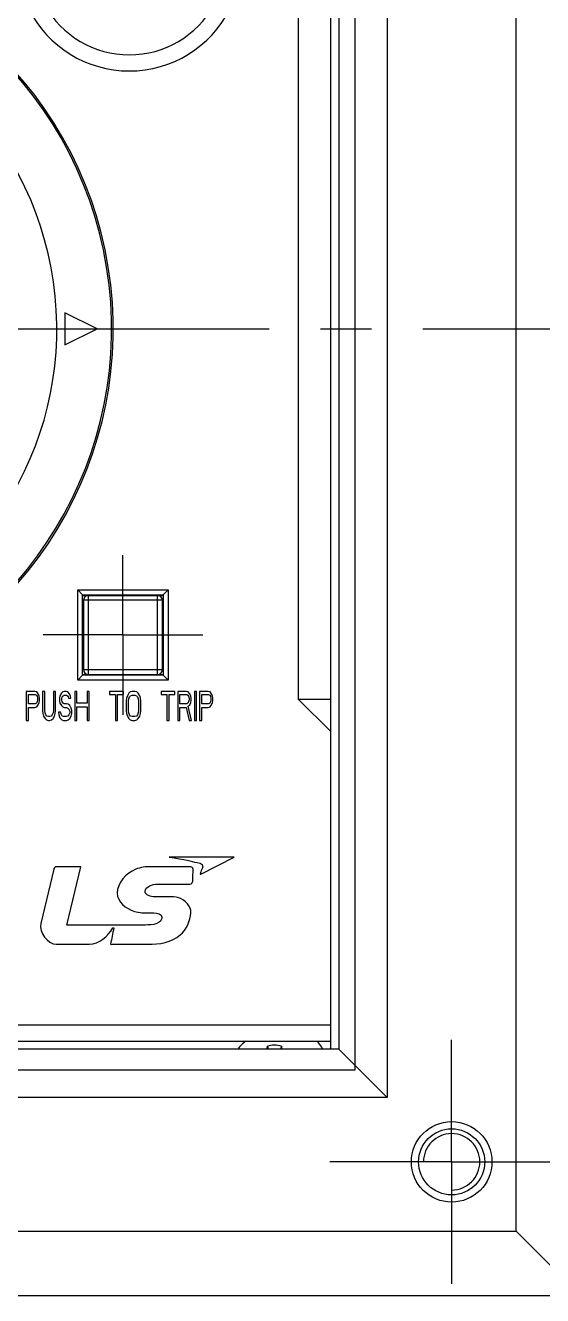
# Model space of a CAD drawing. Header units: millimetres. Extents: x -8980 to 16421, y 0 to 6237.
# Drawn here: x 3258.6 to 3290.7, y 3128.1 to 3206.9 of the extents above; entities that cross this region are included whole.
import ezdxf

# ---------------------------------------------------------------- set-up
doc = ezdxf.new("R2010")
doc.units = ezdxf.units.MM
doc.linetypes.add('CENTER2', pattern=[28.575, 19.05, -3.175, 3.175, -3.175])
doc.linetypes.add('HIDDEN2', pattern=[4.7625, 3.175, -1.5875])
for name, color, linetype in [('CE', 7, 'CENTER2'), ('D-HANDLE', 3, 'Continuous'), ('HI', 2, 'HIDDEN2')]:
    doc.layers.add(name, color=color, linetype=linetype)

# ---------------------------------------------------------------- blocks, each defined once
blk = doc.blocks.new('A$C42FF6926')
at = {"layer": 'CE', "ltscale": 15}
for q in [(45, -44.132), (37.432, -51.7), (45, -59.268), (52.568, -51.7)]:
    blk.add_line((45, -51.7), q, dxfattribs=at)
at = {"layer": 'D-HANDLE', "ltscale": 15}
for p, q in [((39, 46), (39, -46)), ((39, -46), (-39, -46))]:
    blk.add_line(p, q, dxfattribs=at)
blk.add_circle((45, -51.7), 2.5, dxfattribs=at)

msp = doc.modelspace()

# ---------------------------------------------------------------- linework, layer by layer
at = {"color": 1, "linetype": 'CENTER2'}
msp.add_line((2968.911, 3188.097, 0), (3292.032, 3188.097, 0), dxfattribs=at)
at = {"layer": 'CE', "ltscale": 15}
for p, q in [((3264.632, 3169.097, 0), (3264.632, 3174.05, 0)), ((3264.632, 3169.097, 0), (3259.68, 3169.097, 0)), ((3264.632, 3169.097, 0), (3269.585, 3169.097, 0)), ((3264.632, 3169.097, 0), (3264.632, 3164.145, 0)), ((3285.032, 3136.397, 0), (3285.032, 3141.548, 0)), ((3285.032, 3136.397, 0), (3279.882, 3136.397, 0)), ((3285.032, 3136.397, 0), (3290.182, 3136.397, 0)), ((3285.032, 3136.397, 0), (3285.032, 3131.247, 0))]:
    msp.add_line(p, q, dxfattribs=at)
at = {"layer": 'D-HANDLE', "ltscale": 15}
for p, q in [((3289.032, 3132.097, 0), (3289.032, 3244.097, 0)), ((3281.032, 3235.797, 0), (3281.032, 3140.397, 0)), ((3277.532, 3143.397, 0), (3277.532, 3232.797, 0)), ((3278.032, 3232.797, 0), (3278.032, 3143.397, 0)), ((3275.532, 3165.097, 0), (3275.532, 3211.097, 0)), ((3263.032, 3188.097, 0), (3261.032, 3189.097, 0)), ((3261.032, 3189.097, 0), (3261.032, 3187.097, 0)), ((3261.032, 3187.097, 0), (3263.032, 3188.097, 0)), ((3261.832, 3171.897, 0), (3267.432, 3171.897, 0)), ((3262.132, 3171.597, 0), (3261.832, 3171.897, 0)), ((3261.832, 3166.297, 0), (3261.832, 3171.897, 0)), ((3262.132, 3171.597, 0), (3267.132, 3171.597, 0)), ((3262.132, 3166.597, 0), (3262.132, 3171.597, 0)), ((3262.132, 3171.547, 0), (3267.132, 3171.547, 0)), ((3262.482, 3171.547, 0), (3262.482, 3166.647, 0)), ((3266.782, 3166.647, 0), (3266.782, 3171.547, 0)), ((3267.132, 3171.597, 0), (3267.432, 3171.897, 0)), ((3267.132, 3171.597, 0), (3267.132, 3166.597, 0)), ((3267.432, 3171.897, 0), (3267.432, 3166.297, 0)), ((3267.082, 3171.247, 0), (3262.182, 3171.247, 0)), ((3262.182, 3171.247, 0), (3262.182, 3166.947, 0)), ((3267.082, 3166.947, 0), (3267.082, 3171.247, 0)), ((3262.132, 3166.597, 0), (3261.832, 3166.297, 0)), ((3262.132, 3166.647, 0), (3267.132, 3166.647, 0)), ((3267.132, 3166.597, 0), (3262.132, 3166.597, 0)), ((3262.182, 3166.947, 0), (3267.082, 3166.947, 0)), ((3267.132, 3166.597, 0), (3267.432, 3166.297, 0)), ((3267.432, 3166.297, 0), (3261.832, 3166.297, 0)), ((3259.172, 3165.597, 0), (3258.632, 3165.597, 0)), ((3258.632, 3165.597, 0), (3258.632, 3163.797, 0)), ((3258.767, 3165.406, 0), (3259.195, 3165.406, 0)), ((3258.767, 3164.831, 0), (3258.767, 3165.406, 0)), ((3259.285, 3165.559, 0), (3259.172, 3165.597, 0)), ((3259.195, 3165.406, 0), (3259.262, 3165.368, 0)), ((3259.262, 3165.368, 0), (3259.307, 3165.291, 0)), ((3259.375, 3165.444, 0), (3259.285, 3165.559, 0)), ((3259.307, 3165.291, 0), (3259.33, 3165.176, 0)), ((3259.33, 3165.061, 0), (3259.307, 3164.946, 0)), ((3259.33, 3165.176, 0), (3259.33, 3165.061, 0)), ((3259.442, 3165.291, 0), (3259.375, 3165.444, 0)), ((3259.465, 3165.176, 0), (3259.442, 3165.291, 0)), ((3259.442, 3164.908, 0), (3259.465, 3165.023, 0)), ((3259.465, 3165.023, 0), (3259.465, 3165.176, 0)), ((3259.78, 3165.597, 0), (3259.645, 3165.597, 0)), ((3259.645, 3165.597, 0), (3259.645, 3164.41, 0)), ((3259.78, 3164.41, 0), (3259.78, 3165.597, 0)), ((3260.455, 3165.597, 0), (3260.32, 3165.597, 0)), ((3260.32, 3165.597, 0), (3260.32, 3164.41, 0)), ((3260.455, 3164.41, 0), (3260.455, 3165.597, 0)), ((3260.725, 3165.329, 0), (3260.702, 3165.176, 0)), ((3260.702, 3165.176, 0), (3260.702, 3165.023, 0)), ((3260.702, 3165.023, 0), (3260.725, 3164.87, 0)), ((3260.815, 3165.483, 0), (3260.725, 3165.329, 0)), ((3260.905, 3165.559, 0), (3260.815, 3165.483, 0)), ((3260.837, 3165.138, 0), (3260.86, 3165.253, 0)), ((3260.837, 3165.061, 0), (3260.837, 3165.138, 0)), ((3260.86, 3164.946, 0), (3260.837, 3165.061, 0)), ((3260.86, 3165.253, 0), (3260.927, 3165.329, 0)), ((3260.995, 3165.597, 0), (3260.905, 3165.559, 0)), ((3260.927, 3165.329, 0), (3260.995, 3165.368, 0)), ((3261.107, 3165.597, 0), (3260.995, 3165.597, 0)), ((3260.995, 3165.368, 0), (3261.13, 3165.368, 0)), ((3261.22, 3165.559, 0), (3261.107, 3165.597, 0)), ((3261.13, 3165.368, 0), (3261.197, 3165.329, 0)), ((3261.197, 3165.329, 0), (3261.242, 3165.253, 0)), ((3261.31, 3165.444, 0), (3261.22, 3165.559, 0)), ((3261.242, 3165.253, 0), (3261.265, 3165.176, 0)), ((3261.265, 3165.176, 0), (3261.4, 3165.176, 0)), ((3261.377, 3165.291, 0), (3261.31, 3165.444, 0)), ((3261.4, 3165.176, 0), (3261.377, 3165.291, 0)), ((3261.782, 3165.597, 0), (3261.647, 3165.597, 0)), ((3261.647, 3165.597, 0), (3261.647, 3163.797, 0)), ((3261.782, 3164.87, 0), (3261.782, 3165.597, 0)), ((3262.547, 3165.597, 0), (3262.412, 3165.597, 0)), ((3262.412, 3165.597, 0), (3262.412, 3164.87, 0)), ((3262.547, 3163.797, 0), (3262.547, 3165.597, 0)), ((3264.662, 3165.597, 0), (3263.807, 3165.597, 0)), ((3263.807, 3165.597, 0), (3263.807, 3165.406, 0)), ((3263.807, 3165.406, 0), (3264.167, 3165.406, 0)), ((3264.167, 3165.406, 0), (3264.167, 3163.797, 0)), ((3264.302, 3165.406, 0), (3264.662, 3165.406, 0)), ((3264.302, 3163.797, 0), (3264.302, 3165.406, 0)), ((3264.662, 3165.406, 0), (3264.662, 3165.597, 0)), ((3264.865, 3165.176, 0), (3264.842, 3164.985, 0)), ((3264.842, 3164.985, 0), (3264.842, 3164.41, 0)), ((3264.91, 3165.329, 0), (3264.865, 3165.176, 0)), ((3265, 3165.483, 0), (3264.91, 3165.329, 0)), ((3264.977, 3164.985, 0), (3265, 3165.138, 0)), ((3264.977, 3164.41, 0), (3264.977, 3164.985, 0)), ((3265.09, 3165.559, 0), (3265, 3165.483, 0)), ((3265, 3165.138, 0), (3265.045, 3165.253, 0)), ((3265.045, 3165.253, 0), (3265.112, 3165.329, 0)), ((3265.202, 3165.597, 0), (3265.09, 3165.559, 0)), ((3265.112, 3165.329, 0), (3265.202, 3165.368, 0)), ((3265.382, 3165.597, 0), (3265.202, 3165.597, 0)), ((3265.202, 3165.368, 0), (3265.382, 3165.368, 0)), ((3265.495, 3165.559, 0), (3265.382, 3165.597, 0)), ((3265.382, 3165.368, 0), (3265.472, 3165.329, 0)), ((3265.472, 3165.329, 0), (3265.54, 3165.253, 0)), ((3265.585, 3165.483, 0), (3265.495, 3165.559, 0)), ((3265.54, 3165.253, 0), (3265.585, 3165.138, 0)), ((3265.675, 3165.329, 0), (3265.585, 3165.483, 0)), ((3265.585, 3165.138, 0), (3265.607, 3164.985, 0)), ((3265.607, 3164.985, 0), (3265.607, 3164.41, 0)), ((3265.72, 3165.176, 0), (3265.675, 3165.329, 0)), ((3265.742, 3164.985, 0), (3265.72, 3165.176, 0)), ((3265.742, 3164.41, 0), (3265.742, 3164.985, 0)), ((3267.857, 3165.597, 0), (3267.002, 3165.597, 0)), ((3267.002, 3165.597, 0), (3267.002, 3165.406, 0)), ((3267.002, 3165.406, 0), (3267.362, 3165.406, 0)), ((3267.362, 3165.406, 0), (3267.362, 3163.797, 0)), ((3267.497, 3165.406, 0), (3267.857, 3165.406, 0)), ((3267.497, 3163.797, 0), (3267.497, 3165.406, 0)), ((3267.857, 3165.406, 0), (3267.857, 3165.597, 0)), ((3268.577, 3165.597, 0), (3268.037, 3165.597, 0)), ((3268.037, 3165.597, 0), (3268.037, 3163.797, 0)), ((3268.172, 3165.406, 0), (3268.6, 3165.406, 0)), ((3268.172, 3164.831, 0), (3268.172, 3165.406, 0)), ((3268.69, 3165.559, 0), (3268.577, 3165.597, 0)), ((3268.6, 3165.406, 0), (3268.667, 3165.368, 0)), ((3268.667, 3165.368, 0), (3268.712, 3165.291, 0)), ((3268.78, 3165.444, 0), (3268.69, 3165.559, 0)), ((3268.712, 3165.291, 0), (3268.735, 3165.176, 0)), ((3268.735, 3165.061, 0), (3268.712, 3164.946, 0)), ((3268.735, 3165.176, 0), (3268.735, 3165.061, 0)), ((3268.847, 3165.291, 0), (3268.78, 3165.444, 0)), ((3268.87, 3165.176, 0), (3268.847, 3165.291, 0)), ((3268.847, 3164.908, 0), (3268.87, 3165.023, 0)), ((3268.87, 3165.023, 0), (3268.87, 3165.176, 0)), ((3269.207, 3165.597, 0), (3269.072, 3165.597, 0)), ((3269.072, 3165.597, 0), (3269.072, 3163.797, 0)), ((3269.207, 3163.797, 0), (3269.207, 3165.597, 0)), ((3269.927, 3165.597, 0), (3269.387, 3165.597, 0)), ((3269.387, 3165.597, 0), (3269.387, 3163.797, 0)), ((3269.522, 3165.406, 0), (3269.95, 3165.406, 0)), ((3269.522, 3164.831, 0), (3269.522, 3165.406, 0)), ((3270.04, 3165.559, 0), (3269.927, 3165.597, 0)), ((3269.95, 3165.406, 0), (3270.017, 3165.368, 0)), ((3270.017, 3165.368, 0), (3270.062, 3165.291, 0)), ((3270.13, 3165.444, 0), (3270.04, 3165.559, 0)), ((3270.062, 3165.291, 0), (3270.085, 3165.176, 0)), ((3270.085, 3165.061, 0), (3270.062, 3164.946, 0)), ((3270.085, 3165.176, 0), (3270.085, 3165.061, 0)), ((3270.197, 3165.291, 0), (3270.13, 3165.444, 0)), ((3270.22, 3165.176, 0), (3270.197, 3165.291, 0)), ((3270.197, 3164.908, 0), (3270.22, 3165.023, 0)), ((3270.22, 3165.023, 0), (3270.22, 3165.176, 0)), ((3277.532, 3165.097, 0), (3275.532, 3165.097, 0)), ((3277.532, 3163.097, 0), (3275.532, 3165.097, 0)), ((3259.195, 3164.831, 0), (3258.767, 3164.831, 0)), ((3258.767, 3164.602, 0), (3259.172, 3164.602, 0)), ((3258.767, 3163.797, 0), (3258.767, 3164.602, 0)), ((3259.172, 3164.602, 0), (3259.285, 3164.64, 0)), ((3259.262, 3164.87, 0), (3259.195, 3164.831, 0)), ((3259.307, 3164.946, 0), (3259.262, 3164.87, 0)), ((3259.285, 3164.64, 0), (3259.375, 3164.755, 0)), ((3259.375, 3164.755, 0), (3259.442, 3164.908, 0)), ((3259.645, 3164.41, 0), (3259.667, 3164.219, 0)), ((3259.667, 3164.219, 0), (3259.712, 3164.066, 0)), ((3259.802, 3164.257, 0), (3259.78, 3164.41, 0)), ((3259.847, 3164.142, 0), (3259.802, 3164.257, 0)), ((3260.297, 3164.257, 0), (3260.252, 3164.142, 0)), ((3260.32, 3164.41, 0), (3260.297, 3164.257, 0)), ((3260.387, 3164.066, 0), (3260.432, 3164.219, 0)), ((3260.432, 3164.219, 0), (3260.455, 3164.41, 0)), ((3260.77, 3164.295, 0), (3260.635, 3164.295, 0)), ((3260.635, 3164.295, 0), (3260.657, 3164.142, 0)), ((3260.725, 3164.87, 0), (3260.815, 3164.717, 0)), ((3260.792, 3164.18, 0), (3260.77, 3164.295, 0)), ((3260.86, 3164.066, 0), (3260.792, 3164.18, 0)), ((3260.815, 3164.717, 0), (3260.905, 3164.64, 0)), ((3260.927, 3164.87, 0), (3260.86, 3164.946, 0)), ((3260.905, 3164.64, 0), (3260.995, 3164.602, 0)), ((3260.995, 3164.831, 0), (3260.927, 3164.87, 0)), ((3261.13, 3164.831, 0), (3260.995, 3164.831, 0)), ((3260.995, 3164.602, 0), (3261.13, 3164.602, 0)), ((3261.242, 3164.793, 0), (3261.13, 3164.831, 0)), ((3261.13, 3164.602, 0), (3261.22, 3164.563, 0)), ((3261.22, 3164.563, 0), (3261.287, 3164.487, 0)), ((3261.332, 3164.717, 0), (3261.242, 3164.793, 0)), ((3261.287, 3164.487, 0), (3261.332, 3164.372, 0)), ((3261.332, 3164.257, 0), (3261.287, 3164.142, 0)), ((3261.422, 3164.563, 0), (3261.332, 3164.717, 0)), ((3261.332, 3164.372, 0), (3261.332, 3164.257, 0)), ((3261.467, 3164.41, 0), (3261.422, 3164.563, 0)), ((3261.422, 3164.066, 0), (3261.467, 3164.219, 0)), ((3261.467, 3164.219, 0), (3261.467, 3164.41, 0)), ((3262.412, 3164.87, 0), (3261.782, 3164.87, 0)), ((3261.782, 3164.64, 0), (3262.412, 3164.64, 0)), ((3261.782, 3163.797, 0), (3261.782, 3164.64, 0)), ((3262.412, 3164.64, 0), (3262.412, 3163.797, 0)), ((3264.842, 3164.41, 0), (3264.865, 3164.219, 0)), ((3264.865, 3164.219, 0), (3264.91, 3164.066, 0)), ((3265, 3164.257, 0), (3264.977, 3164.41, 0)), ((3265.045, 3164.142, 0), (3265, 3164.257, 0)), ((3265.585, 3164.257, 0), (3265.54, 3164.142, 0)), ((3265.607, 3164.41, 0), (3265.585, 3164.257, 0)), ((3265.675, 3164.066, 0), (3265.72, 3164.219, 0)), ((3265.72, 3164.219, 0), (3265.742, 3164.41, 0)), ((3268.6, 3164.831, 0), (3268.172, 3164.831, 0)), ((3268.172, 3164.602, 0), (3268.555, 3164.602, 0)), ((3268.172, 3163.797, 0), (3268.172, 3164.602, 0)), ((3268.555, 3164.602, 0), (3268.735, 3163.797, 0)), ((3268.667, 3164.87, 0), (3268.6, 3164.831, 0)), ((3268.712, 3164.946, 0), (3268.667, 3164.87, 0)), ((3268.69, 3164.678, 0), (3268.78, 3164.755, 0)), ((3268.892, 3163.797, 0), (3268.69, 3164.678, 0)), ((3268.78, 3164.755, 0), (3268.847, 3164.908, 0)), ((3269.95, 3164.831, 0), (3269.522, 3164.831, 0)), ((3269.522, 3164.602, 0), (3269.927, 3164.602, 0)), ((3269.522, 3163.797, 0), (3269.522, 3164.602, 0)), ((3269.927, 3164.602, 0), (3270.04, 3164.64, 0)), ((3270.017, 3164.87, 0), (3269.95, 3164.831, 0)), ((3270.062, 3164.946, 0), (3270.017, 3164.87, 0)), ((3270.04, 3164.64, 0), (3270.13, 3164.755, 0)), ((3270.13, 3164.755, 0), (3270.197, 3164.908, 0)), ((3258.632, 3163.797, 0), (3258.767, 3163.797, 0)), ((3259.712, 3164.066, 0), (3259.802, 3163.912, 0)), ((3259.802, 3163.912, 0), (3259.892, 3163.836, 0)), ((3259.915, 3164.066, 0), (3259.847, 3164.142, 0)), ((3259.892, 3163.836, 0), (3260.005, 3163.797, 0)), ((3260.005, 3164.027, 0), (3259.915, 3164.066, 0)), ((3260.095, 3164.027, 0), (3260.005, 3164.027, 0)), ((3260.005, 3163.797, 0), (3260.095, 3163.797, 0)), ((3260.185, 3164.066, 0), (3260.095, 3164.027, 0)), ((3260.095, 3163.797, 0), (3260.207, 3163.836, 0)), ((3260.252, 3164.142, 0), (3260.185, 3164.066, 0)), ((3260.207, 3163.836, 0), (3260.297, 3163.912, 0)), ((3260.297, 3163.912, 0), (3260.387, 3164.066, 0)), ((3260.657, 3164.142, 0), (3260.725, 3163.951, 0)), ((3260.725, 3163.951, 0), (3260.837, 3163.836, 0)), ((3260.837, 3163.836, 0), (3260.95, 3163.797, 0)), ((3260.95, 3164.027, 0), (3260.86, 3164.066, 0)), ((3261.13, 3164.027, 0), (3260.95, 3164.027, 0)), ((3260.95, 3163.797, 0), (3261.13, 3163.797, 0)), ((3261.22, 3164.066, 0), (3261.13, 3164.027, 0)), ((3261.13, 3163.797, 0), (3261.242, 3163.836, 0)), ((3261.287, 3164.142, 0), (3261.22, 3164.066, 0)), ((3261.242, 3163.836, 0), (3261.332, 3163.912, 0)), ((3261.332, 3163.912, 0), (3261.422, 3164.066, 0)), ((3261.647, 3163.797, 0), (3261.782, 3163.797, 0)), ((3262.412, 3163.797, 0), (3262.547, 3163.797, 0)), ((3264.167, 3163.797, 0), (3264.302, 3163.797, 0)), ((3264.91, 3164.066, 0), (3265, 3163.912, 0)), ((3265, 3163.912, 0), (3265.09, 3163.836, 0)), ((3265.112, 3164.066, 0), (3265.045, 3164.142, 0)), ((3265.09, 3163.836, 0), (3265.202, 3163.797, 0)), ((3265.202, 3164.027, 0), (3265.112, 3164.066, 0)), ((3265.382, 3164.027, 0), (3265.202, 3164.027, 0)), ((3265.202, 3163.797, 0), (3265.382, 3163.797, 0)), ((3265.472, 3164.066, 0), (3265.382, 3164.027, 0)), ((3265.382, 3163.797, 0), (3265.495, 3163.836, 0)), ((3265.54, 3164.142, 0), (3265.472, 3164.066, 0)), ((3265.495, 3163.836, 0), (3265.585, 3163.912, 0)), ((3265.585, 3163.912, 0), (3265.675, 3164.066, 0)), ((3267.362, 3163.797, 0), (3267.497, 3163.797, 0)), ((3268.037, 3163.797, 0), (3268.172, 3163.797, 0)), ((3268.735, 3163.797, 0), (3268.892, 3163.797, 0)), ((3269.072, 3163.797, 0), (3269.207, 3163.797, 0)), ((3269.387, 3163.797, 0), (3269.522, 3163.797, 0)), ((3262.013, 3154.716, 0), (3260.518, 3154.716, 0)), ((3261.147, 3151.082, 0), (3262.013, 3154.716, 0)), ((3268.852, 3154.716, 0), (3266.366, 3154.716, 0)), ((3271.532, 3155.314, 0), (3267.533, 3155.314, 0)), ((3269.476, 3154.258, 0), (3271.532, 3155.314, 0)), ((3260.35, 3154.567, 0), (3259.531, 3151.185, 0)), ((3266.778, 3153.629, 0), (3268.788, 3153.629, 0)), ((3267.428, 3152.848, 0), (3266.602, 3152.848, 0)), ((3266.264, 3151.845, 0), (3266.557, 3151.845, 0)), ((3265.621, 3151.082, 0), (3261.147, 3151.082, 0)), ((3264.005, 3150.913, 0), (3264.064, 3150.913, 0)), ((3263.973, 3149.897, 0), (3266.181, 3149.897, 0)), ((3210.232, 3144.897, 0), (3277.532, 3144.897, 0)), ((3209.932, 3143.897, 0), (3277.532, 3143.897, 0)), ((3278.032, 3143.397, 0), (3202.032, 3143.397, 0)), ((3273.598, 3143.587, 0), (3273.65, 3143.397, 0)), ((3274.466, 3143.587, 0), (3274.414, 3143.397, 0)), ((3281.032, 3140.397, 0), (3278.032, 3143.397, 0)), ((3281.032, 3140.397, 0), (3199.032, 3140.397, 0)), ((3191.032, 3132.097, 0), (3289.032, 3132.097, 0)), ((3289.032, 3132.097, 0), (3293.032, 3128.097, 0)), ((3187.032, 3128.097, 0), (3293.032, 3128.097, 0))]:
    msp.add_line(p, q, dxfattribs=at)
for centre, radius, start, end in [((3240.032, 3188.097, 0), 24, 288.29949, 251.70047), ((3240.032, 3188.097, 0), 23.9, 288.40528, 251.59475), ((3240.032, 3188.097, 0), 20.5, 293.58084, 87.73046), ((3265.032, 3211.097, 0), 7, 206.7655, 333.2345), ((3265.032, 3211.097, 0), 6, 208.95502, 331.04498), ((3262.482, 3171.247, 0), 0.3, 90, 180), ((3266.782, 3171.247, 0), 0.3, 0, 90), ((3262.482, 3166.947, 0), 0.3, 180, 270), ((3266.782, 3166.947, 0), 0.3, 270, 0), ((3274.032, 3141.597, 0), 2.9, 127.44502, 141.5907), ((3274.032, 3141.597, 0), 3.5, 30.95006, 41.08308), ((3274.032, 3141.597, 0), 2.036, 77.69347, 102.30653)]:
    msp.add_arc(centre, radius, start, end, dxfattribs=at)
for points, start_tangent, end_tangent in [([(3260.518, 3154.716, 0), (3260.35, 3154.567, 0)], (-1, 0), (-0.235579, -0.971855)), ([(3266.366, 3154.716, 0), (3265.432, 3154.556, 0), (3264.276, 3153.065, 0)], (-1, 0), (-0.000673, -1)), ([(3267.533, 3155.314, 0), (3267.806, 3155.259, 0), (3269.419, 3154.93, 0)], (-1, 0), (0.979905, -0.199466)), ([(3268.999, 3154.48, 0), (3268.852, 3154.716, 0)], (0.223612, 0.974678), (-1, 0)), ([(3269.419, 3154.93, 0), (3269.584, 3154.707, 0)], (0.980937, -0.194326), (-0.229992, -0.973192)), ([(3268.788, 3153.629, 0), (3268.999, 3154.48, 0)], (1, 0), (0.228229, 0.973608)), ([(3269.584, 3154.707, 0), (3269.476, 3154.258, 0)], (-0.238118, -0.971236), (0.889606, 0.456729)), ([(3266.007, 3153.183, 0), (3266.778, 3153.629, 0)], (0, 1), (1, 0)), ([(3266.602, 3152.848, 0), (3266.007, 3153.183, 0)], (-1, 0), (0, 1)), ([(3264.276, 3153.065, 0), (3265.349, 3151.939, 0), (3266.264, 3151.845, 0)], (-0.000673, -1), (1, 0)), ([(3268.848, 3151.859, 0), (3268.108, 3152.778, 0), (3267.428, 3152.848, 0)], (0.059413, 0.998233), (-1, 0)), ([(3266.181, 3149.897, 0), (3268.193, 3150.477, 0), (3268.848, 3151.859, 0)], (1, 0), (0.059598, 0.998222)), ([(3266.557, 3151.845, 0), (3267.053, 3151.589, 0)], (1, 0), (0.02305, -0.999734)), ([(3267.053, 3151.589, 0), (3266.89, 3151.271, 0)], (0.017065, -0.999854), (-0.789972, -0.613143)), ([(3259.531, 3151.185, 0), (3260.499, 3149.897, 0)], (-0.235579, -0.971855), (1, 0)), ([(3262.55, 3149.897, 0), (3264.005, 3150.913, 0)], (1, 0.000173), (0.507171, 0.861845)), ([(3264.064, 3150.913, 0), (3263.864, 3149.897, 0)], (-0.191582, -0.981477), (-0.195839, -0.980636)), ([(3266.89, 3151.271, 0), (3266.176, 3151.097, 0), (3265.621, 3151.082, 0)], (-0.780252, -0.625466), (-1, 0)), ([(3260.499, 3149.897, 0), (3261.184, 3149.897, 0), (3261.867, 3149.897, 0), (3262.55, 3149.897, 0)], (1, 0), (1, 0.000173)), ([(3263.864, 3149.897, 0), (3263.973, 3149.897, 0)], (0.740974, -0.671533), (1, 0)), ([(3273.589, 3143.397, 0), (3273.59, 3143.417, 0), (3273.594, 3143.503, 0), (3273.598, 3143.587, 0)], (0.040753, 0.999169), (0.051976, 0.998648)), ([(3274.466, 3143.587, 0), (3274.47, 3143.503, 0), (3274.474, 3143.417, 0), (3274.475, 3143.397, 0)], (0.051976, -0.998648), (0.040753, -0.999169))]:
    msp.add_spline(points, degree=3, dxfattribs=dict(at, start_tangent=start_tangent, end_tangent=end_tangent))
at = {"layer": 'HI', "ltscale": 15}
msp.add_circle((3285.032, 3136.397, 0), 2.05, dxfattribs=at)
msp.add_arc((3285.032, 3136.397, 0), 1.75, 270, 180, dxfattribs=at)

# ---------------------------------------------------------------- block references
msp.add_blockref('A$C42FF6926', (3240.032, 3188.097, 0))

doc.saveas('drawing.dxf')
